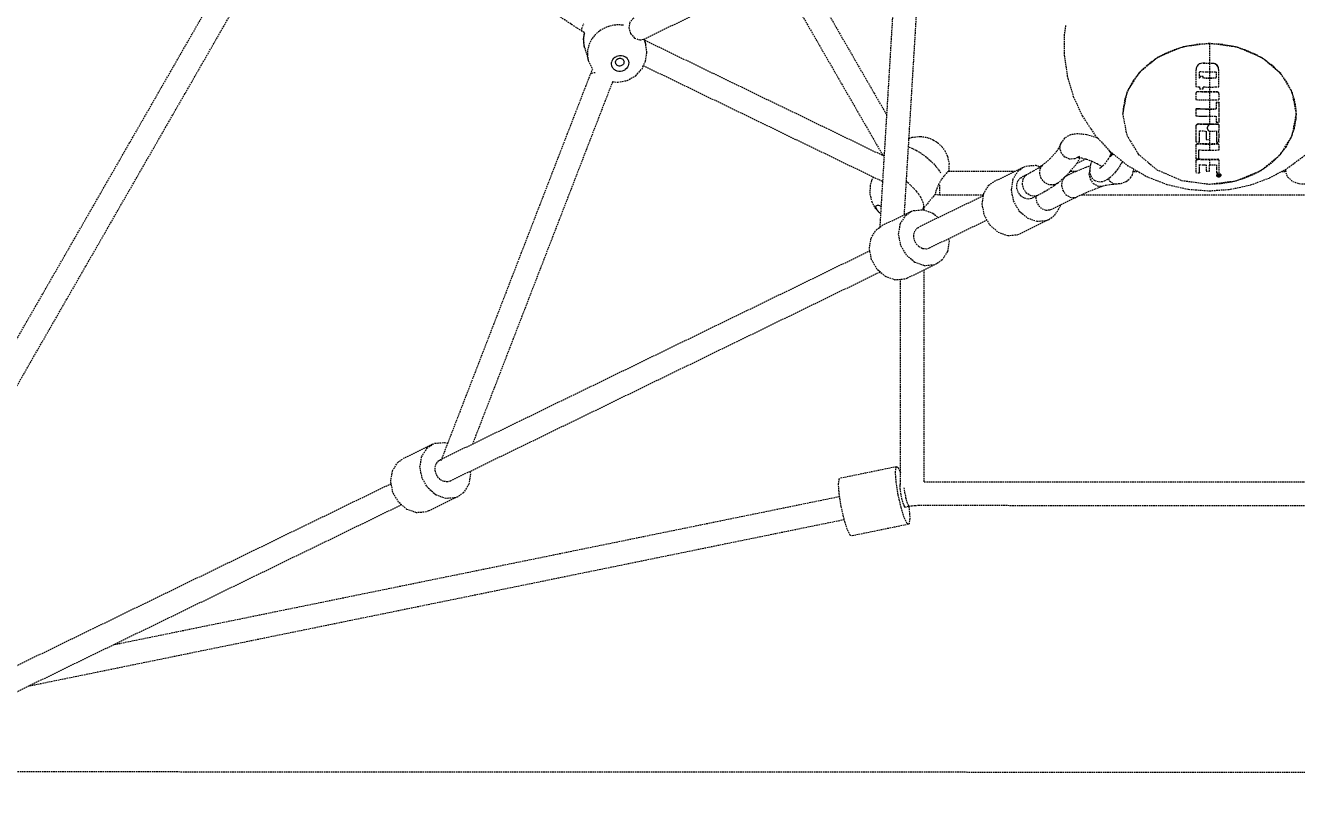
# Model space of a CAD drawing. Header units: millimetres. Extents: x -4083 to 4058, y -3576 to 3464.
# Drawn here: x -609 to 473, y -1218 to -558 of the extents above; entities that cross this region are included whole.
import ezdxf

# ---------------------------------------------------------------- set-up
doc = ezdxf.new("R2010")
doc.units = ezdxf.units.MM
doc.linetypes.add('HIDDEN', pattern=[1.905, 1.27, -0.635])
for name, color, linetype in [('DIKOM_ОБЪЕКТ', 7, 'Continuous'), ('DIKOM_РАЗМЕР_ЗОНА', 7, 'Continuous'), ('DIKOM_РАЗМЕР_ОБЪЕКТА', 7, 'Continuous')]:
    doc.layers.add(name, color=color, linetype=linetype)
doc.styles.add('style1', font='arialbd.ttf', dxfattribs={"width": 0.8})
doc.dimstyles.new('1-50', dxfattribs={"dimtxt": 300, "dimasz": 200, "dimexe": 100, "dimexo": 0, "dimgap": 100, "dimtad": 1, "dimtxsty": 'style1', "dimcen": 200, "dimclrd": 7, "dimclre": 7, "dimclrt": 7, "dimadec": 1, "dimazin": 2, "dimtfac": 1, "dimtmove": 0, "dimatfit": 2, "dimfxl": 0, "dimlwd": 25, "dimlwe": 18, "dimarcsym": 0})

# ---------------------------------------------------------------- blocks, each defined once
blk = doc.blocks.new('*D0')
at = {"layer": 'Defpoints', "color": 0, "transparency": 16777216}
for p in [(-1721.8, 671.9), (2519, 657.8), (2519, -1847.3)]:
    blk.add_point(p, dxfattribs=at)
at = {"layer": 'DIKOM_РАЗМЕР_ОБЪЕКТА', "color": 7, "lineweight": 18, "transparency": 16777216}
for p, q in [((-1721.8, 671.9), (-1721.8, -1947.3)), ((2519, 657.8), (2519, -1947.3))]:
    blk.add_line(p, q, dxfattribs=at)
at = {"layer": 'DIKOM_РАЗМЕР_ОБЪЕКТА', "color": 7, "lineweight": 25, "transparency": 16777216}
blk.add_line((-1521.8, -1847.3), (2319, -1847.3), dxfattribs=at)
at = {"layer": 'DIKOM_РАЗМЕР_ОБЪЕКТА', "color": 7, "transparency": 16777216}
for points in [[(-1521.8, -1814), (-1521.8, -1880.7), (-1721.8, -1847.3)], [(2319, -1814), (2319, -1880.7), (2519, -1847.3)]]:
    blk.add_solid(points, dxfattribs=at)
at = {"layer": 'DIKOM_РАЗМЕР_ОБЪЕКТА', "color": 7, "transparency": 16777216, "insert": (341, -1568.6), "char_height": 300, "attachment_point": 5, "style": 'style1'}
blk.add_mtext('{\\fArial|b0|i0|c204|p34;\\H1.16667x;4150}', dxfattribs=at)
blk = doc.blocks.new('*D1')
at = {"layer": 'Defpoints', "color": 0, "transparency": 16777216}
for p in [(398.5, 1972.8), (-2099.2, -1346.5), (-836.7, -1346.5)]:
    blk.add_point(p, dxfattribs=at)
at = {"layer": 'DIKOM_РАЗМЕР_ОБЪЕКТА', "color": 7, "lineweight": 18, "transparency": 16777216}
for p, q in [((398.5, 1972.8), (-2199.2, 1972.8)), ((-836.7, -1346.5), (-2199.2, -1346.5))]:
    blk.add_line(p, q, dxfattribs=at)
at = {"layer": 'DIKOM_РАЗМЕР_ОБЪЕКТА', "color": 7, "lineweight": 25, "transparency": 16777216}
blk.add_line((-2099.2, 1772.8), (-2099.2, -1146.5), dxfattribs=at)
at = {"layer": 'DIKOM_РАЗМЕР_ОБЪЕКТА', "color": 7, "transparency": 16777216}
for points in [[(-2132.5, 1772.8), (-2065.8, 1772.8), (-2099.2, 1972.8)], [(-2132.5, -1146.5), (-2065.8, -1146.5), (-2099.2, -1346.5)]]:
    blk.add_solid(points, dxfattribs=at)
at = {"layer": 'DIKOM_РАЗМЕР_ОБЪЕКТА', "color": 7, "transparency": 16777216, "insert": (-2378, 313.1), "char_height": 300, "attachment_point": 5, "rotation": 90, "style": 'style1'}
blk.add_mtext('{\\fArial|b0|i0|c204|p34;\\H1.16667x;3320}', dxfattribs=at)
blk = doc.blocks.new('*D2')
at = {"layer": 'Defpoints', "color": 0, "transparency": 16777216}
for p in [(400.9, 3463.5), (-3607.4, -2753.8), (400.9, -2753.8)]:
    blk.add_point(p, dxfattribs=at)
at = {"layer": 'DIKOM_РАЗМЕР_ЗОНА', "color": 7, "lineweight": 18, "transparency": 16777216}
for p, q in [((400.9, 3463.5), (-3707.4, 3463.5)), ((400.9, -2753.8), (-3707.4, -2753.8))]:
    blk.add_line(p, q, dxfattribs=at)
at = {"layer": 'DIKOM_РАЗМЕР_ЗОНА', "color": 7, "lineweight": 25, "transparency": 16777216}
blk.add_line((-3607.4, 3263.5), (-3607.4, -2553.8), dxfattribs=at)
at = {"layer": 'DIKOM_РАЗМЕР_ЗОНА', "color": 7, "transparency": 16777216}
for points in [[(-3640.7, 3263.5), (-3574.1, 3263.5), (-3607.4, 3463.5)], [(-3640.7, -2553.8), (-3574.1, -2553.8), (-3607.4, -2753.8)]]:
    blk.add_solid(points, dxfattribs=at)
at = {"layer": 'DIKOM_РАЗМЕР_ЗОНА', "color": 7, "transparency": 16777216, "insert": (-3886.1, 354.9), "char_height": 300, "attachment_point": 5, "rotation": 90, "style": 'style1'}
blk.add_mtext('{\\fArial|b0|i0|c204|p34;\\H1.16667x;6220}', dxfattribs=at)
blk = doc.blocks.new('*D3')
at = {"layer": 'Defpoints', "color": 0, "transparency": 16777216}
for p in [(-3254.8, 990.5), (4056.9, 952.4), (4056.9, -3475.9)]:
    blk.add_point(p, dxfattribs=at)
at = {"layer": 'DIKOM_РАЗМЕР_ЗОНА', "color": 7, "lineweight": 18, "transparency": 16777216}
for p, q in [((-3254.8, 990.5), (-3254.8, -3575.9)), ((4056.9, 952.4), (4056.9, -3575.9))]:
    blk.add_line(p, q, dxfattribs=at)
at = {"layer": 'DIKOM_РАЗМЕР_ЗОНА', "color": 7, "lineweight": 25, "transparency": 16777216}
blk.add_line((-3054.8, -3475.9), (3856.9, -3475.9), dxfattribs=at)
at = {"layer": 'DIKOM_РАЗМЕР_ЗОНА', "color": 7, "transparency": 16777216}
for points in [[(-3054.8, -3442.6), (-3054.8, -3509.2), (-3254.8, -3475.9)], [(3856.9, -3442.6), (3856.9, -3509.2), (4056.9, -3475.9)]]:
    blk.add_solid(points, dxfattribs=at)
at = {"layer": 'DIKOM_РАЗМЕР_ЗОНА', "color": 7, "transparency": 16777216, "insert": (401.1, -3197.1), "char_height": 300, "attachment_point": 5, "style": 'style1'}
blk.add_mtext('{\\fArial|b0|i0|c204|p34;\\H1.16667x;7300}', dxfattribs=at)

msp = doc.modelspace()

# ---------------------------------------------------------------- linework, layer by layer
at = {"layer": 'DIKOM_ОБЪЕКТ', "color": 7, "linetype": 'HIDDEN', "lineweight": 15}
for p, q in [((-134.86, -563.374), (-494.757, -328.465)), ((-671.782, -921.709), (-375.372, -406.389)), ((-654.165, -931.193), (-358.598, -417.338)), ((-82.135, -569.95), (113.321, -473.981)), ((133.203, -485.583), (118.398, -730.107)), ((152.864, -491.788), (139.069, -719.634)), ((49.692, -505.223), (124.197, -634.34)), ((31.699, -514.058), (121.224, -669.205)), ((-133.027, -564.547), (-134.86, -563.374)), ((-132.851, -565.145), (-132.707, -564.752)), ((-82.052, -569.927), (-80.81, -574.308)), ((122.061, -669.61), (-81.768, -570.929)), ((-132.87, -577), (-129.704, -588.169)), ((376.604, -576.479), (355.261, -585.297)), ((399.151, -573.636), (376.604, -576.479)), ((422.686, -576.748), (399.151, -573.636)), ((399.193, -573.78), (399.188, -629.734)), ((409.436, -574.447), (399.193, -573.868)), ((443.968, -585.872), (422.686, -576.748)), ((-129.704, -588.169), (-126.201, -595.626)), ((-109.468, -588.481), (-108.833, -587.261)), ((-108.833, -587.261), (-107.96, -586.169)), ((-106.285, -588.483), (-105.973, -587.883)), ((120.754, -691.198), (-82.782, -592.659)), ((355.261, -585.297), (338.979, -598.648)), ((392.843, -590.451), (392.817, -590.513)), ((401.84, -590.542), (399.191, -590.561)), ((401.85, -590.605), (399.191, -590.623)), ((401.84, -590.542), (401.85, -590.605)), ((459.771, -599.177), (443.968, -585.872)), ((-254.913, -928.481), (-127.856, -599.802)), ((-127.856, -599.802), (-126.086, -595.746)), ((338.979, -598.648), (328.766, -615.011)), ((334.115, -605.413), (329.948, -612.917)), ((334.276, -605.199), (334.115, -605.413)), ((339.573, -598.38), (334.276, -605.199)), ((339.727, -598.227), (339.573, -598.38)), ((387.601, -596.08), (387.599, -610.369)), ((390.526, -603.135), (390.527, -597.535)), ((390.561, -603.022), (390.526, -603.135)), ((390.977, -603.155), (390.526, -603.135)), ((390.561, -603.022), (390.562, -597.535)), ((390.977, -603.04), (390.561, -603.022)), ((391.01, -601.607), (390.977, -601.714)), ((390.977, -601.714), (390.977, -603.155)), ((393.682, -601.81), (390.977, -601.714)), ((393.704, -601.703), (391.01, -601.607)), ((393.681, -603.25), (393.682, -601.81)), ((393.704, -603.137), (393.681, -603.25)), ((393.704, -601.703), (393.682, -601.81)), ((393.704, -603.137), (393.704, -601.703)), ((404.838, -597.65), (404.837, -603.134)), ((404.837, -603.134), (404.86, -603.247)), ((404.861, -597.65), (404.86, -603.247)), ((407.065, -610.554), (407.066, -596.273)), ((469.629, -615.264), (459.771, -599.177)), ((-228.094, -914.573), (-109.201, -607.013)), ((-109.201, -607.013), (-108.784, -606.052)), ((328.766, -615.011), (325.151, -633.439)), ((387.495, -616.025), (387.43, -616.477)), ((387.43, -616.477), (387.43, -620.872)), ((387.599, -610.369), (390.576, -610.521)), ((389.235, -614.659), (389.194, -614.819)), ((390.576, -610.521), (390.577, -612.213)), ((390.577, -612.213), (393.753, -612.325)), ((393.753, -612.325), (393.754, -610.633)), ((393.775, -612.175), (393.753, -612.325)), ((393.775, -612.175), (393.776, -610.633)), ((405.444, -614.81), (405.469, -614.971)), ((407.233, -616.661), (407.2, -616.351)), ((407.233, -621.055), (407.233, -616.661)), ((473.151, -633.568), (469.629, -615.264)), ((407.256, -623.864), (404.862, -623.944)), ((404.862, -623.944), (404.885, -624.141)), ((404.862, -623.944), (404.862, -629.437)), ((404.885, -624.141), (404.884, -629.657)), ((407.288, -624.061), (404.885, -624.141)), ((407.256, -623.864), (407.288, -624.061)), ((407.272, -626.066), (407.288, -624.061)), ((325.151, -633.439), (328.674, -651.743)), ((325.566, -629.508), (325.395, -633.562)), ((387.393, -630.165), (387.373, -630.334)), ((387.373, -630.334), (387.373, -635.244)), ((388.447, -629.234), (388.403, -629.453)), ((399.188, -629.734), (399.187, -642.637)), ((404.861, -635.502), (404.861, -640.293)), ((404.862, -629.437), (404.884, -629.657)), ((404.884, -635.502), (404.884, -640.557)), ((469.537, -651.996), (473.151, -633.568)), ((387.468, -644.095), (387.444, -644.361)), ((389.939, -642.161), (389.902, -642.432)), ((391.057, -642.491), (389.902, -642.432)), ((391.108, -642.22), (389.939, -642.161)), ((390.633, -648.711), (390.642, -648.004)), ((394.361, -648.123), (396.238, -648.158)), ((396.238, -648.158), (396.187, -648.665)), ((399.187, -648.179), (399.187, -659.537)), ((406.259, -642.248), (404.839, -642.293)), ((404.861, -640.293), (404.884, -640.557)), ((404.884, -640.557), (407.288, -640.478)), ((406.288, -642.519), (405.402, -642.552)), ((406.26, -642.248), (406.288, -642.519)), ((407.212, -643.193), (407.18, -642.92)), ((407.216, -643.265), (407.212, -643.194)), ((272.237, -659.48), (271.72, -660.83)), ((272.237, -659.48), (272.239, -659.473)), ((272.622, -658.477), (272.239, -659.473)), ((328.674, -651.743), (338.532, -667.83)), ((387.444, -657.353), (390.612, -657.506)), ((389.476, -658.97), (389.437, -659.309)), ((390.606, -654.144), (390.617, -651.545)), ((390.617, -651.545), (390.614, -650.668)), ((390.641, -654.062), (390.65, -651.769)), ((396.257, -655.056), (396.238, -655.383)), ((396.238, -655.383), (399.187, -655.404)), ((396.261, -654.929), (396.257, -655.056)), ((399.187, -659.537), (399.188, -664.393)), ((405.027, -657.535), (405.032, -657.602)), ((405.032, -657.602), (407.217, -657.53)), ((405.949, -659.089), (405.976, -659.428)), ((407.217, -657.53), (407.188, -657.275)), ((407.227, -660.249), (407.195, -659.906)), ((459.324, -668.358), (469.537, -651.996)), ((271.709, -660.856), (269.151, -665.306)), ((288.36, -669.963), (284.487, -671.908)), ((286.362, -675.57), (288.991, -670.744)), ((315.034, -668.24), (314.928, -668.474)), ((315.024, -668.298), (315.005, -668.384)), ((315.09, -667.916), (315.024, -668.298)), ((338.532, -667.83), (354.334, -681.135)), ((387.443, -660.541), (387.431, -660.678)), ((387.431, -660.678), (387.432, -671.473)), ((389.934, -671.511), (389.934, -664.187)), ((389.971, -671.124), (389.97, -664.187)), ((407.23, -660.307), (407.226, -660.249)), ((407.23, -664.239), (407.23, -660.307)), ((443.041, -681.709), (459.324, -668.358)), ((141.866, -679.199), (141.527, -679.035)), ((168.495, -681.129), (170.187, -683.695)), ((215.976, -690.935), (240.884, -678.825)), ((236.165, -682.199), (240.905, -678.825)), ((251.205, -677.242), (254.988, -678.578)), ((257.62, -676.7), (253.479, -679.655)), ((254.575, -684.309), (255.074, -680.204)), ((257.62, -676.7), (257.63, -676.692)), ((278.387, -685.113), (286.362, -675.57)), ((294.105, -671.815), (286.347, -675.587)), ((294.046, -678.884), (298.01, -677.433)), ((297.557, -680.252), (297.289, -680.624)), ((354.334, -681.135), (375.616, -690.259)), ((387.455, -673.848), (387.445, -673.955)), ((387.445, -673.955), (387.447, -683.536)), ((387.732, -671.685), (389.558, -671.78)), ((389.94, -672.127), (389.903, -672.519)), ((389.932, -671.607), (389.934, -671.511)), ((389.941, -671.512), (389.97, -671.219)), ((389.971, -671.124), (389.962, -671.219)), ((389.969, -671.219), (389.971, -671.124)), ((390.614, -679.933), (390.614, -676.749)), ((390.614, -676.749), (393.195, -676.841)), ((390.615, -683.705), (390.614, -679.933)), ((390.649, -679.938), (390.648, -676.749)), ((390.649, -683.268), (390.649, -679.938)), ((396.239, -676.912), (396.24, -682.24)), ((399.188, -672.339), (399.189, -676.934)), ((399.19, -682.263), (399.189, -676.934)), ((405.01, -676.849), (405.011, -680.3)), ((405.011, -680.3), (405.011, -683.373)), ((405.033, -676.849), (405.034, -680.3)), ((405.034, -680.3), (405.034, -683.81)), ((406.261, -672.217), (406.289, -672.609)), ((407.216, -673.142), (407.184, -672.748)), ((407.218, -673.169), (407.216, -673.142)), ((407.219, -683.731), (407.218, -673.169)), ((421.698, -690.527), (443.041, -681.709)), ((177.073, -682.392), (233.496, -682.417)), ((231.676, -689.32), (236.165, -682.199)), ((244.082, -685.016), (239.259, -687.361)), ((240.366, -689.251), (242.523, -686.054)), ((242.523, -686.054), (244.062, -685.026)), ((269.846, -692.527), (278.387, -685.113)), ((269.852, -692.523), (269.846, -692.527)), ((273.656, -690.448), (273.1, -694.588)), ((275.655, -687.485), (273.656, -690.448)), ((276.798, -686.493), (277.371, -686.214)), ((280.622, -682.438), (285.519, -682.44)), ((334.221, -682.462), (338.024, -682.463)), ((375.616, -690.259), (399.151, -693.371)), ((387.447, -683.536), (390.615, -683.705)), ((390.649, -683.268), (390.615, -683.705)), ((396.24, -682.24), (399.19, -682.263)), ((399.151, -693.371), (421.698, -690.527)), ((405.011, -683.373), (405.034, -683.81)), ((405.034, -683.81), (407.219, -683.731)), ((405.161, -685.749), (405.163, -685.773)), ((405.161, -685.749), (405.187, -686.22)), ((405.298, -685.864), (405.185, -686.196)), ((405.187, -686.22), (405.293, -686.51)), ((406.178, -685.893), (406.242, -685.887)), ((406.178, -685.893), (406.184, -685.982)), ((407.094, -686.136), (406.178, -686.358)), ((406.178, -686.358), (406.184, -686.448)), ((406.181, -686.186), (406.184, -686.23)), ((406.182, -686.567), (406.184, -686.599)), ((406.248, -685.976), (406.184, -685.982)), ((406.184, -685.982), (406.184, -686.23)), ((406.184, -686.23), (406.248, -686.224)), ((407.1, -686.225), (406.184, -686.448)), ((406.184, -686.448), (406.184, -686.599)), ((406.184, -686.599), (406.248, -686.592)), ((406.242, -685.887), (406.248, -685.976)), ((406.248, -686.01), (406.248, -685.976)), ((406.255, -686.035), (406.248, -686.01)), ((406.248, -686.224), (406.248, -686.194)), ((406.248, -686.592), (406.248, -686.563)), ((406.283, -686.521), (406.323, -686.506)), ((406.286, -686.151), (406.333, -686.142)), ((406.323, -686.506), (407.111, -686.315)), ((407.848, -685.903), (406.328, -685.967)), ((406.328, -685.967), (406.333, -686.056)), ((406.841, -686.036), (406.333, -686.056)), ((406.333, -686.142), (407.1, -686.111)), ((407.856, -685.992), (406.841, -686.036)), ((407.1, -686.111), (407.1, -686.225)), ((407.111, -686.315), (407.169, -686.395)), ((407.161, -686.183), (407.164, -686.228)), ((407.164, -686.109), (407.856, -686.078)), ((407.164, -686.228), (407.164, -686.109)), ((407.196, -686.309), (407.164, -686.228)), ((407.169, -686.395), (407.273, -686.452)), ((407.273, -686.452), (407.412, -686.483)), ((407.412, -686.483), (407.579, -686.487)), ((407.592, -686.305), (407.43, -686.308)), ((407.6, -686.394), (407.431, -686.397)), ((407.742, -686.281), (407.592, -686.305)), ((407.855, -686.233), (407.742, -686.281)), ((407.887, -685.898), (407.848, -685.903)), ((407.849, -685.903), (407.856, -685.992)), ((407.894, -685.987), (407.856, -685.992)), ((407.933, -686.099), (407.941, -686.123)), ((407.934, -685.821), (407.998, -685.813)), ((407.934, -685.821), (407.941, -685.91)), ((407.934, -685.821), (407.934, -685.835)), ((407.934, -685.835), (407.934, -685.85)), ((407.937, -686.078), (407.941, -686.123)), ((407.937, -686.137), (407.941, -686.181)), ((408.005, -685.902), (407.941, -685.91)), ((407.941, -685.91), (407.941, -685.939)), ((407.941, -686.123), (407.941, -686.181)), ((407.998, -685.813), (408.005, -685.902)), ((408.005, -686.212), (408.005, -685.902)), ((408.988, -685.994), (408.877, -685.712)), ((408.879, -686.365), (408.991, -686.036)), ((408.99, -685.994), (408.95, -685.548)), ((408.991, -686.036), (408.988, -685.994)), ((460.482, -682.517), (463.933, -682.519)), ((206.465, -703.304), (151.584, -729.986)), ((165.523, -701.899), (154.973, -714.942)), ((165.523, -701.899), (169.231, -702.389)), ((169.232, -699.972), (169.231, -702.389)), ((169.231, -702.389), (206.767, -702.406)), ((169.235, -694.104), (169.232, -699.972)), ((251.053, -703.587), (247.207, -703.312)), ((252.826, -703.003), (248.004, -705.348)), ((252.804, -703.014), (251.053, -703.587)), ((258.938, -699.75), (252.79, -702.982)), ((289.913, -702.442), (542.72, -702.554)), ((319.569, -693.151), (319.577, -693.151)), ((156.146, -715.357), (156.146, -713.493)), ((251.295, -703.748), (251.139, -704.711)), ((251.139, -704.711), (251.878, -708.485)), ((264.18, -714.865), (286.116, -704.201)), ((267.274, -720.027), (271.763, -712.906)), ((272.066, -711.032), (271.763, -712.906)), ((119.105, -718.431), (118.295, -717.73)), ((145.12, -716.692), (120.212, -728.801)), ((209.64, -723.999), (160.328, -747.973)), ((237.647, -735.51), (262.555, -723.401)), ((262.535, -723.401), (267.274, -720.027)), ((109.96, -750.222), (-255.909, -928.096)), ((118.803, -768.161), (-247.164, -946.083)), ((166.791, -761.267), (141.884, -773.376)), ((156.198, -946.693), (156.158, -766.437)), ((136.198, -948.588), (136.16, -774.558)), ((-262.372, -914.801), (-287.28, -926.911)), ((-256.753, -928.582), (-255.914, -928.102)), ((132.886, -933.892), (84.409, -943.792)), ((132.369, -947.094), (131.765, -938.776)), ((-297.533, -948.332), (-667.575, -1128.235)), ((135.887, -948.588), (135.473, -949.684)), ((135.473, -949.684), (135.536, -952.503)), ((156.198, -946.693), (642.198, -946.899)), ((-533.304, -1085.194), (84.236, -959.132)), ((-240.701, -959.377), (-265.609, -971.486)), ((135.536, -952.503), (136.066, -956.487)), ((-288.689, -966.271), (-658.83, -1146.222)), ((139.889, -968.184), (143.373, -967.473)), ((142.562, -966.627), (143.373, -967.473)), ((143.063, -967.536), (143.408, -969.679)), ((143.408, -969.679), (144.011, -977.997)), ((148.545, -966.778), (151.175, -966.691)), ((151.175, -966.691), (647.215, -966.901)), ((-605.68, -1120.382), (88.195, -978.737)), ((142.891, -982.881), (94.413, -992.781)), ((-714.769, -1193.301), (1512.598, -1194.242))]:
    msp.add_line(p, q, dxfattribs=at)
for points in [[(-134.86, -563.374), (-135.095, -563.135), (-135.143, -560.801), (-133.65, -556.913)], [(-99.767, -558.184), (-100.674, -558.001), (-104.427, -557.784), (-108.199, -558.091), (-111.905, -558.915), (-115.463, -560.238), (-118.793, -562.03), (-121.82, -564.25), (-124.477, -566.851), (-126.705, -569.772)], [(-90.95, -551.998), (-91.412, -552.246), (-94.352, -555.53), (-95.2, -560.272), (-93.728, -565.203)], [(276.613, -558.276), (275.515, -565.854), (275.475, -583.629), (278.028, -601.462), (283.136, -618.733), (290.822, -635.314), (301.631, -651.576), (314.219, -665.343), (329.055, -677.289), (345.748, -686.919), (362.88, -693.589), (381.236, -697.715), (399.158, -699.02)], [(399.158, -699.019), (417.004, -697.731), (434.421, -693.905), (450.26, -688.008), (465.175, -679.997), (479.339, -669.623), (490.765, -658.611), (501.155, -645.562), (510.1, -630.445), (516.511, -615.125), (520.899, -598.672), (523.022, -581.194), (522.6, -563.082), (521.776, -558.309)], [(-132.87, -577), (-133.832, -569.879), (-133.027, -564.547)], [(-133.66, -572.124), (-133.536, -568.618), (-132.851, -565.145)], [(-132.87, -577), (-133.22, -575.583), (-133.66, -572.124)], [(-126.705, -569.772), (-128.454, -572.95), (-129.684, -576.313), (-130.369, -579.786), (-130.493, -583.292)], [(-93.728, -565.203), (-90.33, -569), (-85.918, -570.647), (-82.135, -569.95)], [(-80.81, -574.308), (-81.454, -572.389), (-82.525, -570.186)], [(-130.493, -583.292), (-130.054, -586.751), (-129.704, -588.169)], [(-105.637, -584.524), (-104.275, -584.036), (-102.851, -583.801), (-101.412, -583.827), (-100.023, -584.113)], [(-100.023, -584.113), (-98.733, -584.649), (-97.593, -585.412), (-96.645, -586.374), (-95.925, -587.503), (-95.464, -588.746), (-95.277, -590.061), (-95.372, -591.395), (-95.744, -592.698), (-96.379, -593.918)], [(-83.971, -595.116), (-80.933, -588.586), (-79.848, -581.471), (-80.81, -574.308)], [(399.193, -573.868), (389.225, -574.414), (379.315, -576.072), (370.196, -578.666), (361.529, -582.224), (353.398, -586.748), (346.042, -592.145), (339.727, -598.227)], [(472.991, -633.581), (472.825, -629.58), (471.469, -621.519), (468.79, -613.724), (465.004, -606.567), (459.986, -599.734), (453.871, -593.482), (446.668, -587.869), (438.45, -583.022), (429.4, -579.103), (419.835, -576.254), (409.436, -574.447)], [(-103.8, -597.352), (-105.189, -597.066), (-106.479, -596.53), (-107.619, -595.767), (-108.567, -594.804), (-109.288, -593.676), (-109.749, -592.433), (-109.935, -591.118), (-109.84, -589.784), (-109.468, -588.481)], [(-109.06, -606.013), (-104.607, -606.64), (-96.495, -605.09), (-89.397, -601.091), (-83.971, -595.116)], [(-107.96, -586.169), (-106.881, -585.244), (-105.637, -584.524)], [(-106.401, -590.511), (-106.424, -590.428), (-106.516, -589.781), (-106.469, -589.124), (-106.285, -588.483)], [(-105.376, -592.068), (-105.842, -591.595), (-106.197, -591.04), (-106.401, -590.511)], [(-105.973, -587.883), (-105.544, -587.345), (-105.013, -586.89), (-104.4, -586.536), (-103.73, -586.296)], [(-102.088, -592.745), (-102.789, -592.861), (-103.497, -592.848), (-104.18, -592.707), (-104.815, -592.444), (-105.376, -592.068)], [(-96.379, -593.918), (-97.252, -595.01), (-98.331, -595.935), (-99.575, -596.655), (-100.937, -597.143), (-102.361, -597.378), (-103.8, -597.352)], [(-103.73, -586.296), (-103.029, -586.18), (-102.321, -586.193), (-101.638, -586.334), (-101.003, -586.597), (-100.442, -586.973)], [(-99.845, -591.159), (-100.274, -591.696), (-100.806, -592.151), (-101.418, -592.505), (-102.088, -592.745)], [(-100.442, -586.973), (-99.976, -587.447), (-99.621, -588.002), (-99.417, -588.531)], [(-99.417, -588.531), (-99.394, -588.614), (-99.303, -589.261), (-99.349, -589.917), (-99.533, -590.558), (-99.845, -591.159)], [(388.458, -592.978), (387.834, -594.427), (387.601, -596.08)], [(392.817, -590.513), (391.627, -590.633), (390.429, -591.085), (389.326, -591.883), (388.458, -592.978)], [(392.843, -590.451), (391.802, -590.539), (390.805, -590.855), (389.898, -591.373), (389.126, -592.062), (388.501, -592.906)], [(399.191, -590.623), (397.062, -590.611), (394.938, -590.574), (392.817, -590.513)], [(399.191, -590.561), (397.07, -590.548), (394.954, -590.512), (392.843, -590.451)], [(406.611, -593.97), (406.158, -593.045), (405.54, -592.209), (404.772, -591.514), (403.87, -590.984), (402.88, -590.651), (401.84, -590.542)], [(406.643, -594.045), (406.233, -593.197), (405.339, -592.043), (404.23, -591.22), (403.031, -590.746), (401.85, -590.605)], [(407.066, -596.273), (406.836, -594.627), (406.643, -594.045)], [(-127.856, -599.802), (-126.994, -598.835), (-123.769, -598.174), (-123.74, -598.178)], [(-109.164, -605.998), (-109.106, -606.095), (-109.201, -607.013)], [(390.527, -597.535), (393.402, -597.645), (396.291, -597.711), (399.19, -597.733)], [(399.19, -603.329), (397.35, -603.32), (395.514, -603.294), (393.681, -603.25)], [(399.19, -603.215), (397.357, -603.206), (395.527, -603.18), (393.704, -603.137)], [(399.19, -597.733), (401.084, -597.724), (402.974, -597.696), (404.861, -597.65)], [(404.837, -603.134), (402.96, -603.179), (401.077, -603.206), (399.19, -603.215)], [(404.86, -603.247), (402.974, -603.293), (401.084, -603.32), (399.19, -603.329)], [(329.948, -612.917), (327.018, -621.11), (325.566, -629.508)], [(389.194, -614.819), (388.669, -614.875), (388.183, -615.087), (387.79, -615.443), (387.529, -615.916), (387.495, -616.025)], [(389.235, -614.659), (388.841, -614.686), (388.467, -614.8), (388.132, -614.992), (387.857, -615.254), (387.653, -615.571), (387.541, -615.86)], [(399.189, -615.067), (395.827, -615.039), (392.494, -614.955), (389.194, -614.819)], [(399.189, -614.906), (395.834, -614.878), (392.512, -614.795), (389.235, -614.659)], [(393.754, -610.633), (395.561, -610.674), (397.373, -610.699), (399.189, -610.708)], [(399.189, -610.708), (401.827, -610.691), (404.453, -610.639), (407.065, -610.554)], [(405.444, -614.81), (403.37, -614.864), (401.283, -614.896), (399.189, -614.906)], [(405.469, -614.971), (403.384, -615.024), (401.29, -615.057), (399.189, -615.067)], [(407.17, -616.184), (407.154, -616.106), (407.022, -615.745), (406.816, -615.425), (406.541, -615.16), (406.209, -614.965), (405.836, -614.845), (405.444, -614.81)], [(407.2, -616.351), (407.133, -616.095), (406.872, -615.619), (406.483, -615.261), (406.002, -615.04), (405.469, -614.971)], [(387.43, -620.872), (387.473, -621.074), (387.591, -621.248), (387.765, -621.364), (387.959, -621.412)], [(387.959, -621.412), (391.649, -621.581), (395.394, -621.685), (399.188, -621.721)], [(399.188, -621.721), (401.712, -621.706), (404.218, -621.66), (406.703, -621.584)], [(406.703, -621.584), (406.898, -621.54), (407.071, -621.427), (407.189, -621.257), (407.233, -621.055)], [(407.293, -631.357), (407.295, -629.74), (407.272, -626.066)], [(387.373, -635.244), (388.845, -635.326), (390.318, -635.389), (391.792, -635.446), (393.268, -635.494), (394.746, -635.531), (396.227, -635.557), (399.187, -635.578)], [(388.403, -629.453), (388.015, -629.504), (387.68, -629.686), (387.455, -629.978), (387.393, -630.165)], [(388.447, -629.234), (388.126, -629.266), (387.843, -629.383), (387.621, -629.573), (387.476, -629.819), (387.441, -629.943)], [(399.188, -629.734), (395.515, -629.701), (391.92, -629.606), (388.403, -629.453)], [(399.188, -629.514), (397.849, -629.509), (396.509, -629.496), (395.17, -629.475), (393.832, -629.444), (392.494, -629.405), (391.153, -629.357), (389.805, -629.301), (388.447, -629.234)], [(399.187, -635.578), (401.113, -635.57), (403.014, -635.544), (404.884, -635.502)], [(404.862, -629.437), (402.991, -629.48), (401.098, -629.505), (399.188, -629.514)], [(404.884, -629.657), (403.001, -629.699), (401.101, -629.725), (399.188, -629.734)], [(399.193, -693.276), (409.162, -692.73), (419.071, -691.072), (428.191, -688.478), (436.858, -684.92), (444.989, -680.396), (452.344, -674.999), (458.798, -668.784), (464.258, -661.755), (468.439, -654.227), (471.369, -646.033), (472.821, -637.636), (472.991, -633.581)], [(407.327, -638.381), (407.284, -636.263), (407.275, -635.191), (407.277, -634.054), (407.293, -631.357)], [(407.288, -640.478), (407.328, -639.435), (407.327, -638.381)], [(387.444, -644.361), (387.433, -645.595), (387.446, -648.029)], [(387.446, -648.029), (387.446, -650.425), (387.437, -652.781)], [(389.902, -642.432), (389.128, -642.506), (388.447, -642.767), (387.913, -643.19), (387.569, -643.739), (387.468, -644.095)], [(389.939, -642.161), (389.291, -642.208), (388.688, -642.396), (388.196, -642.693), (387.817, -643.095), (387.575, -643.574), (387.514, -643.818)], [(390.614, -650.668), (390.598, -648.898), (390.612, -648.004)], [(390.612, -648.004), (392.486, -648.072), (394.361, -648.123)], [(390.65, -651.769), (390.65, -650.795), (390.633, -648.711)], [(399.187, -642.637), (398.021, -642.626), (396.852, -642.624), (395.683, -642.61), (394.518, -642.585), (391.057, -642.491)], [(399.187, -642.366), (398.244, -642.355), (397.269, -642.354), (396.296, -642.348), (395.358, -642.333), (394.433, -642.311), (391.108, -642.22)], [(396.187, -648.665), (396.187, -649.115), (396.212, -649.588), (396.241, -650.069), (396.253, -650.562), (396.251, -651.067)], [(399.187, -642.637), (398.624, -643.032), (398.18, -643.438), (397.843, -643.844), (397.599, -644.237), (397.431, -644.61), (397.323, -644.959), (397.262, -645.281), (397.239, -645.576), (397.245, -645.844), (397.274, -646.088), (397.319, -646.308), (397.377, -646.507), (397.444, -646.685), (397.517, -646.845), (397.594, -646.988), (397.673, -647.116), (397.752, -647.231), (397.83, -647.334), (397.907, -647.426), (397.981, -647.508), (398.054, -647.581), (398.125, -647.646), (398.193, -647.703), (398.258, -647.754), (398.32, -647.8), (398.378, -647.84), (398.433, -647.877), (398.484, -647.909), (398.533, -647.939), (398.578, -647.966), (398.62, -647.99), (398.66, -648.011), (398.697, -648.03), (398.733, -648.047), (398.766, -648.061), (398.795, -648.076), (398.821, -648.088), (398.848, -648.095), (398.877, -648.1), (398.907, -648.109), (398.936, -648.123), (398.967, -648.135), (398.996, -648.143), (399.022, -648.15), (399.045, -648.155), (399.066, -648.16), (399.085, -648.165), (399.102, -648.168), (399.117, -648.17), (399.132, -648.172), (399.148, -648.175), (399.167, -648.177), (399.187, -648.179)], [(404.839, -642.293), (402.108, -642.347), (400.689, -642.36), (399.187, -642.366)], [(405.402, -642.552), (402.748, -642.608), (401.858, -642.622), (400.968, -642.63), (399.187, -642.637)], [(399.187, -648.179), (401.136, -648.17), (403.084, -648.144), (405.032, -648.099)], [(405.032, -648.099), (405.065, -648.994), (405.05, -649.885), (405.027, -650.77), (405.021, -651.649), (405.036, -653.387)], [(407.179, -642.92), (407.136, -642.75), (407.004, -642.54), (406.802, -642.378), (406.548, -642.278), (406.259, -642.248)], [(407.212, -643.194), (407.145, -642.973), (406.945, -642.726), (406.641, -642.567), (406.288, -642.519)], [(407.233, -652.027), (407.212, -650.131), (407.207, -649.169), (407.207, -648.201), (407.214, -647.226), (407.236, -645.259)], [(407.236, -645.259), (407.235, -644.266), (407.216, -643.265)], [(143, -654.708), (145.921, -653.471), (152.884, -652.729), (158.895, -653.65), (163.942, -655.66), (167.916, -658.262), (171.149, -661.344), (173.881, -665.091), (176.07, -669.78), (177.368, -675.752), (177.073, -682.654)], [(273.017, -667.027), (271.785, -662.909), (272.237, -659.48)], [(304.242, -654.432), (303.174, -653.977), (294.452, -651.393), (287.065, -650.48), (280.819, -651.33), (275.565, -654.338), (272.614, -658.496)], [(387.437, -652.781), (387.441, -653.942), (387.457, -655.092), (387.468, -656.229), (387.444, -657.353)], [(389.437, -659.309), (388.838, -659.351), (388.293, -659.52), (387.845, -659.812), (387.545, -660.206), (387.443, -660.541)], [(389.476, -658.97), (389.033, -658.988), (388.612, -659.077), (388.234, -659.231), (387.92, -659.445), (387.684, -659.709), (387.532, -660.009), (387.489, -660.197)], [(399.187, -659.537), (396.673, -659.521), (394.214, -659.477), (391.805, -659.406), (389.437, -659.309)], [(399.188, -659.197), (396.658, -659.182), (394.187, -659.137), (391.794, -659.066), (389.476, -658.97)], [(390.612, -657.506), (390.632, -656.676), (390.623, -655.839), (390.609, -654.996), (390.606, -654.144)], [(390.664, -655.942), (390.644, -654.697), (390.641, -654.062)], [(390.647, -657.175), (390.665, -656.562), (390.664, -655.942)], [(396.251, -651.067), (396.233, -652.087), (396.228, -652.594), (396.229, -653.09), (396.237, -653.571)], [(396.237, -653.571), (396.261, -654.482), (396.261, -654.929)], [(405.976, -659.428), (403.749, -659.488), (401.487, -659.525), (399.187, -659.537)], [(405.949, -659.089), (403.752, -659.148), (401.494, -659.185), (399.188, -659.197)], [(405.036, -653.387), (405.041, -654.249), (405.035, -655.1), (405.015, -655.94), (405.001, -656.773), (405.027, -657.535)], [(407.194, -659.906), (407.126, -659.668), (406.937, -659.415), (406.658, -659.23), (406.321, -659.121), (405.949, -659.089)], [(407.226, -660.249), (407.161, -660.015), (406.973, -659.761), (406.692, -659.572), (406.349, -659.46), (405.976, -659.428)], [(407.188, -657.275), (407.148, -656.636), (407.15, -655.731), (407.223, -653.896)], [(407.223, -653.896), (407.237, -652.964), (407.233, -652.027)], [(142.587, -661.523), (143.454, -661.789), (146.354, -662.986), (149.382, -664.522)], [(149.382, -664.522), (152.47, -666.361), (155.549, -668.463), (158.551, -670.781), (161.407, -673.263), (164.055, -675.854)], [(269.151, -665.306), (263.532, -671.66), (257.63, -676.692)], [(284.487, -671.908), (280.066, -672.02), (275.972, -670.278), (273.017, -667.027)], [(286.49, -670.488), (286.467, -670.491), (287.466, -670.507)], [(287.466, -670.507), (290.137, -670.923), (294.211, -672.037)], [(315.042, -668.191), (314.293, -669.608), (313.091, -671.645), (311.806, -673.579)], [(314.305, -665.739), (314.303, -665.62), (314.379, -665.472)], [(314.305, -665.739), (314.568, -666.051), (314.857, -666.495), (315.001, -666.79)], [(314.538, -670.186), (314.717, -669.923), (314.881, -669.678), (315.035, -669.446), (315.181, -669.22), (315.324, -668.995), (315.465, -668.766), (315.599, -668.54), (315.722, -668.322), (315.847, -668.085), (315.968, -667.827), (316.076, -667.551), (316.156, -667.266), (316.191, -666.968), (316.186, -666.927)], [(314.538, -670.186), (314.919, -669.761), (315.259, -669.406), (315.57, -669.104), (315.887, -668.82), (316.252, -668.523), (316.666, -668.226), (317.119, -667.95), (317.328, -667.846)], [(314.928, -668.474), (314.666, -669.302), (314.538, -670.186)], [(314.538, -670.186), (314.677, -669.658), (314.862, -668.961)], [(314.862, -668.961), (314.922, -668.729), (314.978, -668.5), (315.005, -668.386)], [(315.001, -666.791), (315.031, -666.826), (315.175, -666.865), (315.422, -666.851), (315.756, -666.786), (315.945, -666.733)], [(315.001, -666.791), (315.051, -666.933), (315.106, -667.225)], [(315.106, -667.225), (315.118, -667.557), (315.09, -667.916)], [(389.934, -664.187), (392.97, -664.3), (396.055, -664.369), (399.188, -664.393)], [(399.188, -664.393), (401.907, -664.376), (404.589, -664.324), (407.23, -664.239)], [(164.055, -675.854), (166.436, -678.496), (168.495, -681.129)], [(240.905, -678.825), (243.023, -677.958), (251.205, -677.242)], [(253.479, -679.655), (248.955, -682.419), (244.045, -684.995)], [(255.074, -680.204), (257.287, -676.972), (257.62, -676.7)], [(277.371, -686.214), (285.78, -682.319), (294.046, -678.884)], [(294.211, -672.037), (299.02, -673.819), (303.62, -675.907), (307.718, -678.089)], [(297.289, -680.624), (296.529, -684.849), (297.521, -689.18)], [(301.711, -690.459), (301.274, -690.181), (299.823, -688.909), (298.676, -687.268), (297.86, -685.178), (297.484, -682.761), (297.566, -679.928), (298.135, -676.728), (298.998, -673.811)], [(309.212, -676.859), (307.96, -678.159), (306.892, -679.109), (306.079, -679.711), (305.561, -680.018), (305.36, -680.11)], [(311.806, -673.579), (310.493, -675.338), (309.212, -676.859)], [(324.981, -674.009), (324.695, -674.555), (322.983, -677.515), (321.103, -680.35), (319.078, -683.012), (316.908, -685.47)], [(333.523, -685.404), (334.581, -680.941), (334.482, -680.42)], [(387.432, -671.473), (387.474, -671.575), (387.584, -671.651), (387.732, -671.685)], [(389.903, -672.519), (389.162, -672.56), (388.496, -672.737), (387.953, -673.04), (387.587, -673.452), (387.455, -673.848)], [(389.94, -672.127), (389.388, -672.144), (388.866, -672.238), (388.403, -672.402), (388.022, -672.627), (387.739, -672.903), (387.558, -673.216), (387.5, -673.451)], [(389.558, -671.78), (389.687, -671.779), (389.8, -671.762), (389.881, -671.722), (389.921, -671.663), (389.932, -671.607)], [(399.188, -672.732), (396.065, -672.707), (392.968, -672.636), (389.903, -672.519)], [(399.188, -672.339), (396.071, -672.315), (392.985, -672.243), (389.94, -672.127)], [(393.195, -676.841), (394.355, -676.875), (396.239, -676.912)], [(406.261, -672.217), (403.921, -672.285), (401.562, -672.326), (399.188, -672.339)], [(406.289, -672.609), (403.936, -672.677), (401.568, -672.718), (399.188, -672.732)], [(399.189, -676.934), (401.143, -676.925), (403.091, -676.896), (405.033, -676.849)], [(407.183, -672.748), (407.132, -672.583), (406.994, -672.424), (406.791, -672.307), (406.539, -672.236), (406.261, -672.217)], [(407.216, -673.142), (407.139, -672.937), (406.931, -672.752), (406.628, -672.64), (406.289, -672.609)], [(463.868, -680.699), (463.73, -681.761), (464.715, -685.431)], [(112.707, -687.302), (111.318, -690.331), (110.213, -694.436)], [(149.583, -699.332), (147.202, -696.691), (144.554, -694.1), (141.698, -691.618), (140.807, -690.93)], [(206.768, -701.429), (211.258, -694.308), (215.997, -690.935)], [(231.676, -689.32), (230.238, -698.236), (232.07, -707.59), (236.893, -715.958), (243.974, -722.066), (252.234, -724.984), (260.416, -724.268), (262.535, -723.401)], [(235.234, -697.4), (235.046, -693.63), (236.164, -690.276), (238.415, -687.847), (239.254, -687.367)], [(247.207, -703.312), (243.607, -701.194), (240.968, -697.653), (239.811, -693.391), (240.366, -689.251)], [(269.846, -692.527), (266.693, -693.97), (262.616, -693.835), (258.761, -691.874), (255.891, -688.474), (254.575, -684.309)], [(269.852, -692.523), (264.631, -696.258), (258.938, -699.75)], [(297.521, -689.18), (300.07, -692.759), (303.669, -694.877), (307.607, -695.114), (308.598, -694.85)], [(316.908, -685.47), (314.573, -687.678), (312.254, -689.414), (310.107, -690.587), (308.096, -691.28), (306.223, -691.551), (304.376, -691.433), (302.69, -690.945), (301.711, -690.458)], [(313.063, -688.808), (314.061, -690.569), (317.175, -692.745), (319.569, -693.151)], [(319.577, -693.151), (323.806, -692.692), (328.249, -691.061), (331.953, -687.951), (333.533, -685.383)], [(408.948, -685.549), (408.82, -685.244), (408.474, -684.975), (407.985, -684.796), (407.416, -684.714), (406.835, -684.727), (406.316, -684.818), (405.907, -684.956), (405.615, -685.108), (405.41, -685.264), (405.271, -685.422), (405.189, -685.584), (405.161, -685.749)], [(405.293, -686.51), (405.595, -686.772), (406.038, -686.958), (406.561, -687.057), (407.11, -687.071), (407.654, -687.005), (408.161, -686.861), (408.584, -686.645), (408.879, -686.365)], [(408.877, -685.712), (408.565, -685.448), (408.12, -685.265), (407.6, -685.168), (407.053, -685.156), (406.513, -685.223), (406.011, -685.368), (405.592, -685.585), (405.298, -685.864)], [(406.248, -686.194), (406.256, -686.169), (406.286, -686.151)], [(406.248, -686.563), (406.256, -686.541), (406.283, -686.521)], [(406.328, -685.967), (406.278, -685.963), (406.249, -685.945)], [(406.333, -686.056), (406.283, -686.052), (406.255, -686.035)], [(407.43, -686.308), (407.279, -686.278), (407.187, -686.218)], [(407.431, -686.397), (407.287, -686.368), (407.196, -686.309)], [(407.579, -686.487), (407.773, -686.457), (407.912, -686.397), (407.985, -686.311), (408.005, -686.212)], [(407.859, -686.325), (407.748, -686.371), (407.6, -686.394)], [(407.934, -686.092), (407.916, -686.166), (407.855, -686.233)], [(407.856, -686.078), (407.905, -686.083), (407.933, -686.099)], [(407.941, -686.181), (407.921, -686.258), (407.859, -686.325)], [(407.934, -685.85), (407.93, -685.869), (407.917, -685.887), (407.887, -685.898)], [(407.941, -685.939), (407.937, -685.958), (407.924, -685.976), (407.894, -685.987)], [(464.705, -685.408), (465.792, -687.334), (470.011, -691.13), (475.418, -692.939), (481.561, -693.153), (482.954, -693.036)], [(110.213, -694.436), (109.975, -701.88), (111.593, -708.323), (114.298, -713.388), (117.57, -717.246)], [(155.477, -709.236), (154.622, -706.973), (153.334, -704.532), (151.642, -701.966), (149.583, -699.332)], [(206.768, -701.429), (205.33, -710.345), (207.162, -719.699)], [(247.999, -705.349), (247.662, -705.503), (244.704, -706.055), (241.606, -705.366), (238.764, -703.52), (236.546, -700.752), (235.234, -697.4)], [(273.1, -694.588), (274.257, -698.851), (276.897, -702.391), (280.496, -704.509), (284.343, -704.785), (286.116, -704.201)], [(286.116, -704.201), (293.826, -700.63), (301.322, -697.513), (308.598, -694.85)], [(308.601, -694.849), (311.123, -694.132), (316.306, -693.326), (319.569, -693.151)], [(115.124, -712.327), (115.349, -711.798), (115.794, -711.445), (116.443, -711.282), (117.272, -711.317), (117.37, -711.332)], [(118.295, -717.73), (117.31, -716.732), (116.475, -715.726), (115.817, -714.745), (115.363, -713.829), (115.129, -713.012), (115.124, -712.327)], [(117.37, -711.332), (118.248, -711.547), (119.338, -711.965)], [(154.973, -714.942), (155.298, -714.472), (155.818, -713.028)], [(155.818, -713.028), (155.878, -711.27), (155.477, -709.236)], [(251.878, -708.485), (253.825, -711.862), (256.682, -714.327), (260.015, -715.504), (263.317, -715.216), (264.172, -714.865)], [(135.912, -727.186), (140.402, -720.065), (145.141, -716.692)], [(145.141, -716.692), (147.259, -715.824), (155.441, -715.108), (163.701, -718.026), (168.2, -721.907)], [(207.162, -719.699), (211.986, -728.068), (219.066, -734.176), (227.326, -737.094), (235.508, -736.378), (237.627, -735.51)], [(111.004, -739.295), (115.494, -732.175), (120.233, -728.801)], [(166.771, -761.267), (164.652, -762.135), (156.471, -762.851), (148.211, -759.933), (141.13, -753.824), (136.306, -745.456), (134.474, -736.102), (135.912, -727.186)], [(147.559, -740.025), (147.371, -736.255), (148.488, -732.901), (150.739, -730.472), (151.579, -729.992)], [(141.863, -773.376), (139.744, -774.244), (131.563, -774.96), (123.303, -772.042), (116.222, -765.934), (111.398, -757.566), (109.566, -748.212), (111.004, -739.295)], [(160.333, -747.966), (158.129, -748.624), (154.754, -748.296), (151.559, -746.55), (149.033, -743.65), (147.559, -740.025)], [(177.044, -739.846), (177.438, -741.856), (176, -750.773)], [(176, -750.773), (171.51, -757.893), (166.771, -761.267)], [(-271.58, -925.296), (-267.091, -918.175), (-262.352, -914.802)], [(-262.352, -914.802), (-260.233, -913.934), (-252.051, -913.218), (-249.378, -914.162)], [(-296.488, -937.405), (-291.999, -930.284), (-287.259, -926.911)], [(-240.722, -959.377), (-242.84, -960.245), (-251.022, -960.961), (-259.282, -958.042), (-266.363, -951.934), (-271.186, -943.566), (-273.019, -934.212), (-271.58, -925.296)], [(-259.934, -938.135), (-260.122, -934.365), (-259.004, -931.011), (-256.753, -928.582)], [(-265.629, -971.486), (-267.748, -972.354), (-275.93, -973.07), (-284.19, -970.152), (-291.271, -964.044), (-296.094, -955.676), (-297.926, -946.321), (-296.488, -937.405)], [(-247.159, -946.076), (-249.364, -946.733), (-252.739, -946.406), (-255.934, -944.659), (-258.46, -941.759), (-259.934, -938.135)], [(-230.448, -937.956), (-230.055, -939.966), (-231.493, -948.883)], [(131.765, -938.776), (132.374, -934.342), (132.887, -933.912)], [(132.887, -933.912), (134.076, -934.671), (136.196, -939.01)], [(-231.493, -948.883), (-235.983, -956.003), (-240.722, -959.377)], [(83.288, -948.676), (83.897, -944.242), (84.41, -943.812)], [(85.589, -967.548), (83.892, -956.994), (83.288, -948.676)], [(136.52, -968.349), (134.066, -957.648), (132.369, -947.094)], [(139.022, -951.791), (139.551, -955.775), (140.441, -960.136), (141.516, -964.009), (142.562, -966.627)], [(136.066, -956.487), (136.956, -960.847), (138.031, -964.72), (139.078, -967.339), (139.889, -968.184)], [(90.768, -986.976), (88.043, -978.249), (85.589, -967.548)], [(142.89, -982.86), (141.701, -982.102), (139.245, -977.076), (136.52, -968.349)], [(143.373, -967.473), (145.938, -967.039), (148.545, -966.778)], [(144.011, -977.997), (143.402, -982.43), (142.89, -982.86)], [(94.413, -992.76), (93.224, -992.002), (90.768, -986.976)]]:
    msp.add_lwpolyline(points, dxfattribs=at)
msp.add_arc((201.481, -710.032), 36.866, 131.434344, 167.256313, dxfattribs=at)

# ---------------------------------------------------------------- dimensions: what is measured, and where the dimension line sits
at = {"layer": 'DIKOM_РАЗМЕР_ЗОНА'}
dim = msp.add_linear_dim(base=(-3607.411, -2753.773), p1=(400.881, 3463.538), p2=(400.881, -2753.773), angle=90, text='{\\fArial|b0|i0|c204|p34;\\H1.16667x;6220}', dimstyle='1-50', dxfattribs=at)
dim.commit()
dim.dimension.update_dxf_attribs({"geometry": '*D2', "text_midpoint": (-3607.411, 354.883), "dimtype": 160})
dim = msp.add_linear_dim(base=(4056.891, -3475.905), p1=(-3254.753, 990.525), p2=(4056.891, 952.358), text='{\\fArial|b0|i0|c204|p34;\\H1.16667x;7300}', dimstyle='1-50', dxfattribs=at)
dim.commit()
dim.dimension.update_dxf_attribs({"geometry": '*D3', "text_midpoint": (401.069, -3475.905), "dimtype": 160})
at = {"layer": 'DIKOM_РАЗМЕР_ОБЪЕКТА'}
dim = msp.add_linear_dim(base=(-2099.166, -1346.526), p1=(398.538, 1972.751), p2=(-836.728, -1346.526), angle=90, text='{\\fArial|b0|i0|c204|p34;\\H1.16667x;3320}', dimstyle='1-50', dxfattribs=at)
dim.commit()
dim.dimension.update_dxf_attribs({"geometry": '*D1', "text_midpoint": (-2099.166, 313.118), "dimtype": 160})
dim = msp.add_linear_dim(base=(2518.954, -1847.325), p1=(-1721.806, 671.902), p2=(2518.954, 657.829), text='{\\fArial|b0|i0|c204|p34;\\H1.16667x;4150}', dimstyle='1-50', dxfattribs=at)
dim.commit()
dim.dimension.update_dxf_attribs({"geometry": '*D0', "text_midpoint": (341, -1847.325), "dimtype": 160})

doc.saveas('drawing.dxf')
